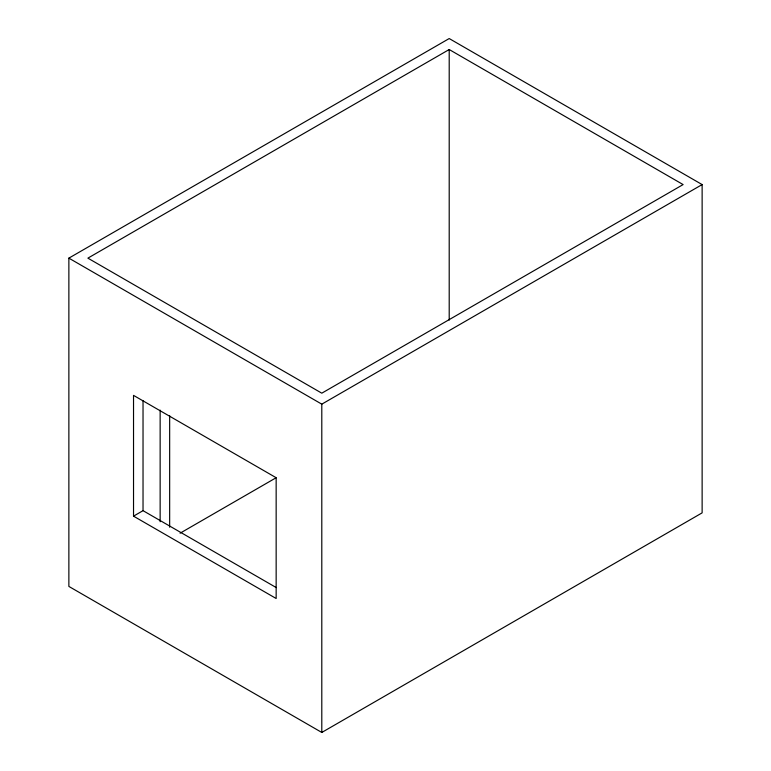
<?xml version="1.0" encoding="UTF-8"?>
<svg xmlns="http://www.w3.org/2000/svg" width="771" height="771" viewBox="0 0 771 771"><rect width="100%" height="100%" fill="white"/><g stroke="black" fill="none" stroke-linecap="round" stroke-linejoin="round"><path stroke-width="1.16" d="M68.87 258.14L449.204 38.55L702.13 184.577L702.13 512.86L321.796 732.45L68.87 586.423L68.87 258.14L321.796 404.158L702.13 184.577M449.204 49.527L87.884 258.14L321.796 393.181L683.116 184.577L449.204 49.527L449.204 320.1M133.528 516.156L276.153 598.498L276.153 477.721L133.528 395.378L133.528 516.156L143.03 510.662L276.288 587.598M180.086 533.195L276.057 477.789M321.796 404.158L321.796 732.45M169.659 415.617L169.659 527.21M160.146 410.133L160.146 521.726M143.03 400.65L143.03 510.662"/></g></svg>
